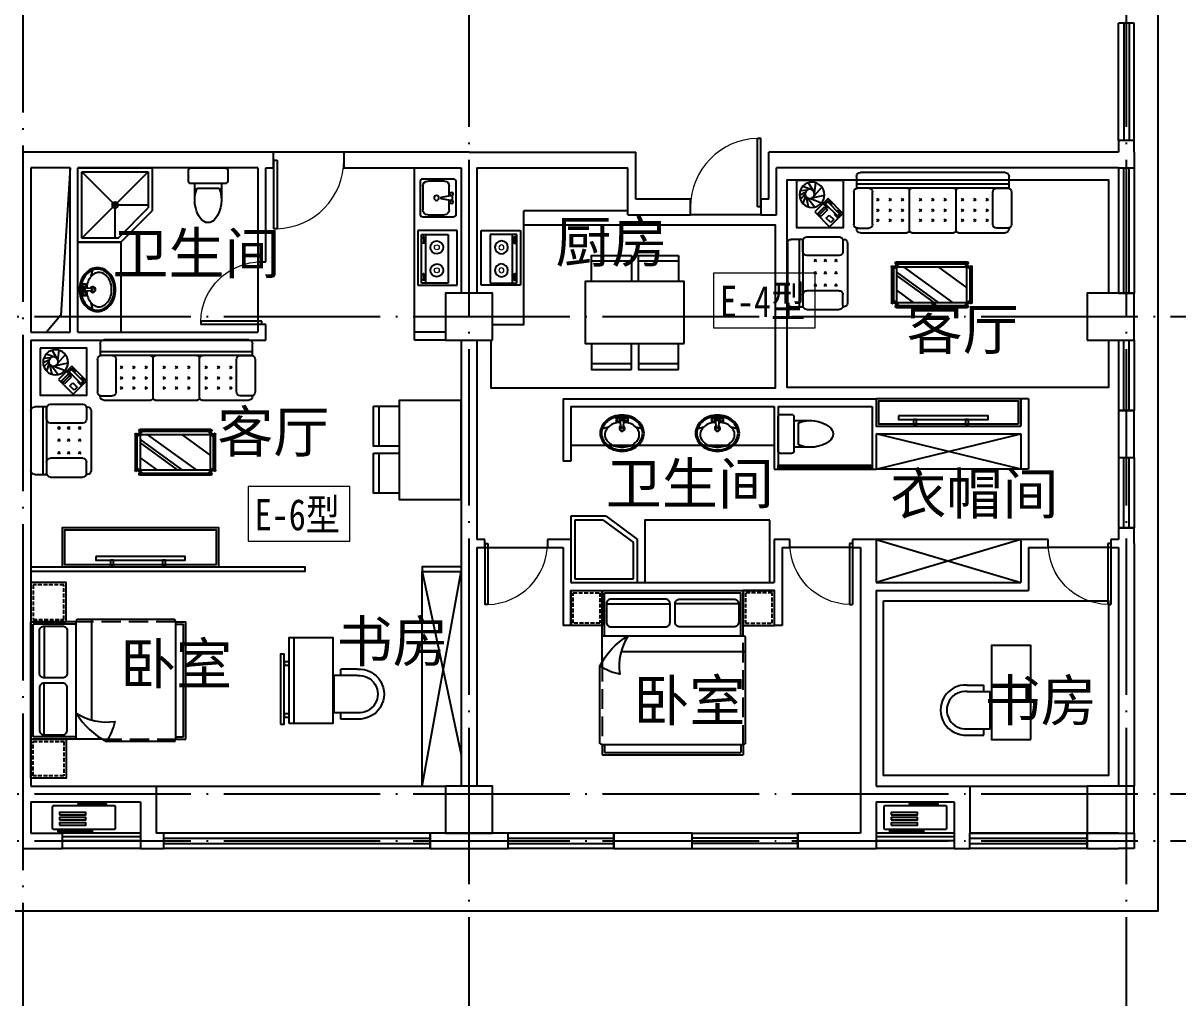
# Model space of a CAD drawing. Extents: x 122060 to 300410, y -425997 to -174060.
# Drawn here: x 241593 to 256350, y -400433 to -387976 of the extents above; entities that cross this region are included whole.
import ezdxf

# ---------------------------------------------------------------- set-up
doc = ezdxf.new("R2010")
doc.units = 0
doc.header["$LTSCALE"] = 1000
doc.header["$MEASUREMENT"] = 0
doc.linetypes.add('DASH', pattern=[0.35, 0.25, -0.1])
doc.linetypes.add('DOTE', pattern=[2.42, 2, -0.2, 0.02, -0.2])
doc.layers.get('0').update_dxf_attribs({"linetype": 'CONTINUOUS'})
for name, color, linetype in [('BALCONY', 6, 'CONTINUOUS'), ('DOTE', 1, 'CONTINUOUS'), ('WALL', 255, 'CONTINUOUS'), ('WINDOW', 4, 'CONTINUOUS'), ('WR-COLUMN', 255, 'CONTINUOUS'), ('WR-WALL', 255, 'CONTINUOUS'), ('低层建筑', 7, 'CONTINUOUS'), ('厨卫', 8, 'CONTINUOUS'), ('家具', 8, 'CONTINUOUS'), ('平面看线', 8, 'CONTINUOUS'), ('空调', 8, 'CONTINUOUS')]:
    doc.layers.add(name, color=color, linetype=linetype)
doc.layers.add('PUB_TEXT', color=7, linetype='CONTINUOUS', lineweight=0)
doc.styles.add('dim_font', font='SIMPLEX.shx', dxfattribs={"width": 0.8})
doc.styles.get("Standard").update_dxf_attribs({"font": 'GBENOR', "bigfont": 'GBCBIG'})
doc.styles.add('宋体', font='SimSun.ttf')
doc.styles.add('黑体', font='SIMHEI.TTF', dxfattribs={"width": 0.8})

# ---------------------------------------------------------------- blocks, each defined once
blk = doc.blocks.new('asfdfgfhfg')
at = {"layer": '家具'}
for p, q in [((-4, 1795), (759, 1795)), ((-54, 1595), (-54, 1745)), ((-54, 1645), (809, 1645)), ((809, 1745), (809, 1592)), ((-87, 1545), (-87, 1134)), ((-54, 1595), (809, 1595)), ((102, 1595), (-37, 1595)), ((152, 1134), (152, 1545)), ((602, 1134), (602, 1545)), ((652, 1595), (792, 1595)), ((842, 1545), (842, 1134)), ((-575, 1274), (-405, 1443)), ((-452, 1283), (-499, 1330)), ((-386, 1406), (-471, 1321)), ((-452, 1302), (-367, 1387)), ((-433, 1283), (-348, 1368)), ((-405, 1443), (-216, 1255)), ((-348, 1368), (-386, 1406)), ((198, 1453), (229, 1423)), ((229, 1453), (198, 1423)), ((356, 1453), (386, 1423)), ((386, 1453), (356, 1423)), ((514, 1453), (544, 1423)), ((544, 1453), (514, 1423)), ((-386, 1085), (-575, 1274)), ((-556, 1274), (-509, 1227)), ((-504, 1326), (-551, 1278)), ((-551, 1278), (-509, 1236)), ((-532, 1278), (-504, 1307)), ((-532, 1278), (-381, 1128)), ((-509, 1236), (-499, 1245)), ((-509, 1227), (-495, 1241)), ((-462, 1283), (-504, 1326)), ((-353, 1156), (-504, 1307)), ((-471, 1321), (-433, 1283)), ((-471, 1274), (-462, 1283)), ((-466, 1269), (-452, 1283)), ((-216, 1255), (-386, 1085)), ((-386, 1189), (-377, 1198)), ((-377, 1198), (-334, 1156)), ((-325, 1297), (-363, 1260)), ((-363, 1260), (-306, 1203)), ((-268, 1241), (-325, 1297)), ((-306, 1203), (-268, 1241)), ((198, 1326), (229, 1296)), ((229, 1326), (198, 1296)), ((198, 1189), (229, 1159)), ((229, 1189), (198, 1159)), ((356, 1326), (386, 1296)), ((386, 1326), (356, 1296)), ((386, 1189), (356, 1159)), ((356, 1189), (386, 1159)), ((514, 1326), (544, 1296)), ((544, 1326), (514, 1296)), ((514, 1189), (544, 1159)), ((544, 1189), (514, 1159)), ((-424, 1151), (-414, 1161)), ((-381, 1109), (-424, 1151)), ((-334, 1156), (-381, 1109)), ((-381, 1128), (-353, 1156)), ((-54, 1084), (-54, 1075)), ((-37, 1084), (102, 1084)), ((792, 1084), (652, 1084)), ((809, 1084), (809, 1075)), ((-859, 912), (-706, 912)), ((-759, -1038), (-759, 912)), ((-709, -1038), (-709, 912)), ((-709, 755), (-709, 896)), ((-659, 946), (-247, 946)), ((-197, 912), (-189, 912)), ((-197, 896), (-197, 755)), ((-4, 1025), (759, 1025)), ((-909, -988), (-909, 862)), ((-139, 862), (-139, 264)), ((-247, 705), (-659, 705)), ((-546, 651), (-576, 620)), ((-546, 620), (-576, 651)), ((-409, 651), (-439, 620)), ((-409, 620), (-439, 651)), ((-282, 651), (-312, 620)), ((-282, 620), (-312, 651)), ((-546, 463), (-576, 493)), ((-546, 493), (-576, 463)), ((-409, 493), (-439, 463)), ((-409, 463), (-439, 493)), ((-282, 493), (-312, 463)), ((-282, 463), (-312, 493)), ((287, 455), (287, 450)), ((297, 465), (756, 465)), ((766, 455), (766, 450)), ((-546, 335), (-576, 305)), ((-546, 305), (-576, 335)), ((-409, 335), (-439, 305)), ((-409, 305), (-439, 335)), ((-282, 335), (-312, 305)), ((-282, 305), (-312, 335)), ((236, -505), (236, 404)), ((246, 414), (251, 414)), ((261, 368), (333, 440)), ((261, 396), (305, 440)), ((261, -505), (261, 404)), ((297, 440), (756, 440)), ((301, 305), (751, -315)), ((364, 400), (751, -134)), ((407, 400), (751, -75)), ((595, 400), (751, 185)), ((791, 368), (719, 440)), ((791, 396), (747, 440)), ((791, 404), (791, -505)), ((806, 414), (801, 414)), ((816, 404), (816, -505)), ((-169, 235), (-679, 235)), ((-139, 206), (-139, -332)), ((-546, 75), (-576, 105)), ((-546, 105), (-576, 75)), ((-409, 75), (-439, 105)), ((-409, 105), (-439, 75)), ((-282, 75), (-312, 105)), ((-282, 105), (-312, 75)), ((-546, -52), (-576, -82)), ((-546, -82), (-576, -52)), ((-409, -82), (-439, -52)), ((-409, -52), (-439, -82)), ((-282, -82), (-312, -52)), ((-282, -52), (-312, -82)), ((301, -138), (565, -500)), ((-546, -240), (-576, -210)), ((-546, -210), (-576, -240)), ((-409, -240), (-439, -210)), ((-409, -210), (-439, -240)), ((-282, -240), (-312, -210)), ((-282, -210), (-312, -240)), ((-169, -361), (-679, -361)), ((-546, -431), (-576, -461)), ((-546, -461), (-576, -431)), ((-409, -431), (-439, -461)), ((-409, -461), (-439, -431)), ((-282, -431), (-312, -461)), ((-282, -461), (-312, -431)), ((-139, -390), (-139, -988)), ((-546, -619), (-576, -588)), ((-546, -588), (-576, -619)), ((-409, -588), (-439, -619)), ((-409, -619), (-439, -588)), ((-282, -588), (-312, -619)), ((-282, -619), (-312, -588)), ((246, -515), (251, -515)), ((261, -468), (333, -540)), ((261, -496), (305, -540)), ((287, -555), (287, -550)), ((756, -540), (297, -540)), ((756, -565), (297, -565)), ((791, -468), (719, -540)), ((791, -496), (747, -540)), ((766, -555), (766, -550)), ((806, -515), (801, -515)), ((-709, -881), (-709, -1021)), ((-247, -831), (-659, -831)), ((-546, -746), (-576, -776)), ((-546, -776), (-576, -746)), ((-409, -746), (-439, -776)), ((-409, -776), (-439, -746)), ((-282, -746), (-312, -776)), ((-282, -776), (-312, -746)), ((-197, -1021), (-197, -881)), ((-709, -1038), (-859, -1038)), ((-659, -1071), (-247, -1071)), ((-197, -1038), (-189, -1038))]:
    blk.add_line(p, q, dxfattribs=at)
at = {"layer": '家具', "color": 6}
for p, q in [((-683, 1543), (-673, 1632)), ((-651, 1566), (-616, 1640)), ((-632, 1568), (-564, 1629)), ((-677, 1466), (-777, 1525)), ((-694, 1502), (-729, 1600)), ((-583, 1478), (-618, 1320)), ((-611, 1564), (-511, 1595)), ((-598, 1556), (-471, 1530)), ((-581, 1533), (-467, 1445)), ((-575, 1501), (-521, 1357)), ((-649, 1450), (-776, 1433)), ((-609, 1454), (-722, 1355))]:
    blk.add_line(p, q, dxfattribs=at)
at = {"layer": '家具'}
for points in [[(-805, 1679), (-205, 1679), (-205, 1079), (-805, 1079)], [(301, 400), (751, 400), (751, -500), (301, -500)]]:
    blk.add_lwpolyline(points, close=True, dxfattribs=at)
at = {"layer": '家具', "color": 6}
for centre, radius in [((-623, 1480), 160), ((-634, 1508), 60)]:
    blk.add_circle(centre, radius, dxfattribs=at)
at = {"layer": '家具'}
for centre, radius, start, end in [((-4, 1745), 50, 90, 180), ((759, 1745), 50, 0, 90), ((-37, 1545), 50, 90, 180), ((102, 1545), 50, 0, 90), ((652, 1545), 50, 90, 180), ((792, 1545), 50, 0, 90), ((-37, 1134), 50, 180, 270), ((-4, 1075), 50, 180, 270), ((102, 1134), 50, 270, 0), ((652, 1134), 50, 180, 270), ((759, 1075), 50, 270, 0), ((792, 1134), 50, 270, 0), ((-859, 862), 50, 90, 180), ((-659, 896), 50, 90, 180), ((-247, 896), 50, 0, 90), ((-189, 862), 50, 0, 90), ((-659, 755), 50, 180, 270), ((-247, 755), 50, 270, 0), ((297, 455), 10, 90, 180), ((297, 450), 10, 180, 270), ((756, 455), 10, 0, 90), ((756, 450), 10, 270, 0), ((246, 404), 10, 90, 180), ((251, 404), 10, 0, 90), ((801, 404), 10, 90, 180), ((806, 404), 10, 0, 90), ((-679, 265), 30, 180, 270), ((-679, 205), 30, 90, 180), ((-169, 265), 30, 270, 0), ((-169, 205), 30, 0, 90), ((-679, -331), 30, 180, 270), ((-679, -391), 30, 90, 180), ((-169, -331), 30, 270, 0), ((-169, -391), 30, 0, 90), ((246, -505), 10, 180, 270), ((251, -505), 10, 270, 0), ((297, -550), 10, 90, 180), ((297, -555), 10, 180, 270), ((756, -550), 10, 0, 90), ((756, -555), 10, 270, 0), ((801, -505), 10, 180, 270), ((806, -505), 10, 270, 0), ((-659, -881), 50, 90, 180), ((-247, -881), 50, 0, 90), ((-859, -988), 50, 180, 270), ((-659, -1021), 50, 180, 270), ((-247, -1021), 50, 270, 0), ((-189, -988), 50, 270, 0)]:
    blk.add_arc(centre, radius, start, end, dxfattribs=at)
at = {"layer": '家具', "style": 'dim_font', "width": 0.8, "flags": 9}
for tag, p, rotation in [('YSIZE', (377, 1795), 180), ('XSIZE', (377, 1795), 180), ('YSIZE', (-909, -63), 270), ('XSIZE', (-909, -63), 270)]:
    blk.add_attdef(tag, p, '', height=0.5, rotation=rotation, dxfattribs=at)
blk = doc.blocks.new('safedgdhgfh')
at = {"layer": '厨卫', "linetype": 'Continuous'}
for p, q in [((-352, -356), (-352, 344)), ((-352, 344), (148, 344)), ((148, 344), (148, -356)), ((148, -356), (-352, -356))]:
    blk.add_line(p, q, dxfattribs=at)
at = {"layer": '厨卫'}
for p, q in [((103, 293), (-239, 293)), ((-239, 293), (-239, -330)), ((47, -330), (47, 293)), ((103, -330), (103, 293)), ((-239, -330), (103, -330))]:
    blk.add_line(p, q, dxfattribs=at)
at = {"layer": '厨卫', "lineweight": 13}
for p, q in [((70, 176), (81, 176)), ((71, 268), (81, 268)), ((96, 251), (79, 251)), ((79, 251), (79, 186)), ((79, 186), (96, 186)), ((96, 186), (96, 251)), ((71, -205), (81, -205)), ((79, -222), (79, -287)), ((96, -222), (79, -222)), ((79, -287), (96, -287)), ((96, -287), (96, -222)), ((70, -297), (81, -297))]:
    blk.add_line(p, q, dxfattribs=at)
for points in [[(71, 268, 0.259034), (67, 266, 0.076276), (63, 254, 0.036515), (60, 241, 0.026615), (59, 222, 0.026615), (60, 203, 0.036515), (63, 189, 0.076276), (67, 178, 0.259034), (71, 176, 0.078462), (72, 176, 0.056762)], [(81, 268, 0.259034), (78, 266, 0.076276), (73, 254, 0.036515), (71, 241, 0.026615), (70, 222, 0.026615), (71, 203, 0.036515), (73, 189, 0.076276), (78, 178, 0.259034), (81, 176, 0.259034), (85, 178, 0.056762), (89, 186, 0.036515)], [(91, 251, 0.008736), (90, 254, 0.076276), (85, 266, 0.259034), (81, 268, 0.259034)], [(71, -205, 0.259034), (67, -207, 0.076276), (63, -219, 0.036515), (60, -232, 0.026615), (59, -251, 0.026615), (60, -270, 0.036515), (63, -284, 0.076276), (67, -295, 0.259034), (71, -297, 0.078462), (72, -297, 0.056762)], [(81, -205, 0.259034), (78, -207, 0.076276), (73, -219, 0.036515), (71, -232, 0.026615), (70, -251, 0.026615), (71, -270, 0.036515), (73, -284, 0.076276), (78, -295, 0.259034), (81, -297, 0.259034), (85, -295, 0.056762), (89, -287, 0.036515)], [(91, -222, 0.008736), (90, -219, 0.076276), (85, -207, 0.259034), (81, -205, 0.259034)]]:
    blk.add_lwpolyline(points, format="xyb", dxfattribs=at)
at = {"layer": '厨卫', "linetype": 'Continuous'}
for centre, start, end in [((-94, 128), 270, 269.036), ((-94, -165), 90.964, 90)]:
    blk.add_arc(centre, 82.5, start, end, dxfattribs=at)
at = {"layer": '厨卫', "linetype": 'Continuous', "lineweight": 13}
for centre, start, end in [((-94, 128), 270, 269.3468), ((-94, -165), 90.6532, 90)]:
    blk.add_arc(centre, 31.6, start, end, dxfattribs=at)
blk = doc.blocks.new('空调机')
at = {"layer": '空调', "color": 8}
for p, q in [((2416486, -275315), (2416486, -275325)), ((2416849, -275305), (2416496, -275305)), ((2416859, -275325), (2416859, -275315))]:
    blk.add_line(p, q, dxfattribs=at)
blk.add_lwpolyline([(2416186, -275325), (2416946, -275325, -0.414214), (2416966, -275345), (2416966, -275615, -0.414214), (2416946, -275635), (2416186, -275635, -0.414214), (2416166, -275615), (2416166, -275345, -0.414214)], format="xyb", close=True, dxfattribs=at)
for points in [[(2416256, -275445), (2416592, -275445), (2416592, -275416), (2416256, -275416)], [(2416256, -275511), (2416592, -275511), (2416592, -275482), (2416256, -275482)], [(2416235, -275664), (2416675, -275664), (2416675, -275649), (2416235, -275649)], [(2416256, -275577), (2416592, -275577), (2416592, -275548), (2416256, -275548)]]:
    blk.add_lwpolyline(points, close=True, dxfattribs=at)
for centre, start, end in [((2416496, -275315), 90, 180), ((2416849, -275315), 0, 90)]:
    blk.add_arc(centre, 10, start, end, dxfattribs=at)
blk = doc.blocks.new('sdgfdhgfjhg')
at = {"layer": '家具'}
for p, q in [((-840, 610), (-840, 1189)), ((960, 1189), (-840, 1189)), ((960, 277), (960, 1189)), ((930, 1159), (-810, 1159)), ((-810, 610), (-810, 1159)), ((930, 610), (930, 1159)), ((-784, 1019), (28, 1019)), ((905, 1019), (93, 1019)), ((960, 610), (-850, 610)), ((-870, -761), (-870, 590)), ((708, 409), (-870, 409)), ((990, -761), (990, 222)), ((960, -781), (-840, -781)), ((-840, -781), (-840, -911)), ((-810, -781), (-810, -881)), ((930, -881), (-810, -881)), ((930, -781), (930, -881)), ((960, -781), (960, -911)), ((960, -911), (-840, -911))]:
    blk.add_line(p, q, dxfattribs=at)
at = {"layer": '家具', "linetype": 'DASH'}
for p, q in [((-840, -781), (-840, 610)), ((960, 277), (960, -781))]:
    blk.add_line(p, q, dxfattribs=at)
at = {"layer": '家具'}
for points in [[(-1240, 739), (-1240, 1189), (-840, 1189), (-840, 739), (-1240, 739), (-1240, 819)], [(1360, 739), (1360, 1189), (960, 1189), (960, 739), (1360, 739), (1360, 819)]]:
    blk.add_lwpolyline(points, dxfattribs=at)
at = {"layer": '家具', "color": 251, "linetype": 'DASH', "ltscale": 0.2}
for points in [[(-1210, 769), (-1210, 1159), (-870, 1159), (-870, 769)], [(1330, 769), (1330, 1159), (990, 1159), (990, 769)]]:
    blk.add_lwpolyline(points, close=True, dxfattribs=at)
at = {"layer": '家具'}
for points in [[(-784, 1019), (-784, 784, 0.414214), (-724, 724), (-32, 724, 0.414214), (28, 784), (28, 1019, 0.414214), (-32, 1079), (-724, 1079, 0.414214)], [(905, 1019), (905, 784, -0.414214), (845, 724), (153, 724, -0.414214), (93, 784), (93, 1019, -0.414214), (153, 1079), (845, 1079, -0.414214)]]:
    blk.add_lwpolyline(points, format="xyb", close=True, dxfattribs=at)
blk.add_lwpolyline([(628, 610, -0.180302), (736, 118, 0.088637), (990, 222, -28871.271551)], format="xyb", dxfattribs=at)
for centre, radius, start, end in [((-850, 590), 20, 90, 180), ((147, -203), 944, 26.7227, 59.3925), ((-841, -750), 30.7, 200.3083, 272.3116), ((962, -750), 30.7, 267.6848, 339.6434)]:
    blk.add_arc(centre, radius, start, end, dxfattribs=at)
blk = doc.blocks.new('asfsdgdfhgj')
at = {"layer": '家具'}
for p, q in [((-812, 437), (-300, 437)), ((-212, 437), (300, 437)), ((-812, -874), (-300, -874)), ((-212, -874), (300, -874))]:
    blk.add_line(p, q, dxfattribs=at)
for points in [[(-812, 509), (-812, 178)], [(-300, 178), (-300, 509), (-812, 509)], [(-212, 509), (-212, 178)], [(300, 178), (300, 509), (-212, 509)], [(-883, -615), (-883, 178), (380, 178), (380, -615), (-883, -615)], [(-812, -946), (-812, -615)], [(-300, -615), (-300, -946), (-812, -946)], [(-212, -946), (-212, -615)], [(300, -615), (300, -946), (-212, -946)]]:
    blk.add_lwpolyline(points, dxfattribs=at)
blk = doc.blocks.new('asfdgdfhfgj')
at = {"layer": '家具'}
for p, q in [((253, 470), (-697, 470)), ((-697, 470), (-697, -80)), ((253, -480), (253, 470)), ((203, 420), (-647, 420)), ((-647, 420), (-647, -42)), ((-647, 420), (203, -430)), ((203, 420), (-196, 22)), ((203, -430), (203, 420)), ((-222, -5), (-222, 20)), ((-297, -480), (-697, -80)), ((-647, -5), (-260, -5)), ((-260, -430), (-647, -42)), ((-247, -5), (-222, -5)), ((-222, -5), (-197, -5)), ((-222, -30), (-222, -5)), ((-222, -430), (-222, -42)), ((-260, -430), (203, -430)), ((-297, -480), (253, -480))]:
    blk.add_line(p, q, dxfattribs=at)
for radius in [37.5, 25]:
    blk.add_circle((-222, -5), radius, dxfattribs=at)
blk = doc.blocks.new('A$C2FB07499')
at = {"layer": '家具', "ltscale": 0.5}
blk.add_lwpolyline([(500, 0), (0, 0), (0, 2000), (500, 2000)], close=True, dxfattribs=at)
at = {"layer": '家具', "color": 251, "ltscale": 40}
for points in [[(470, 30), (30, 30), (30, 1970), (470, 1970)], [(368, 1572), (415, 1572), (415, 428), (368, 428)], [(415, 1381), (480, 1381), (480, 1343), (415, 1343)], [(415, 717), (480, 717), (480, 679), (415, 679)]]:
    blk.add_lwpolyline(points, close=True, dxfattribs=at)
blk = doc.blocks.new('dgfgf')
at = {"layer": '家具'}
blk.add_lwpolyline([(7597, -62676), (7147, -62676), (7147, -63176), (7597, -63176), (7597, -62676), (7517, -62676)], dxfattribs=at)
at = {"layer": '家具', "color": 251, "linetype": 'DASH', "ltscale": 0.2}
blk.add_lwpolyline([(7567, -62706), (7177, -62706), (7177, -63146), (7567, -63146)], close=True, dxfattribs=at)
blk = doc.blocks.new('A$C72813290')
at = {"layer": '家具'}
for p, q in [((579, 2000), (0, 2000)), ((0, 500), (0, 2000)), ((30, 530), (30, 1970)), ((579, 1970), (30, 1970)), ((170, 1945), (170, 1283)), ((579, 500), (579, 2010)), ((1830, 2030), (599, 2030)), ((779, 753), (779, 2030)), ((1850, 500), (1850, 2000)), ((1850, 2000), (1980, 2000)), ((1850, 1970), (1950, 1970)), ((1950, 530), (1950, 1970)), ((1980, 500), (1980, 2000)), ((170, 555), (170, 1217)), ((912, 500), (0, 500)), ((579, 530), (30, 530)), ((1830, 470), (967, 470)), ((1850, 530), (1950, 530)), ((1850, 500), (1980, 500))]:
    blk.add_line(p, q, dxfattribs=at)
at = {"layer": '家具', "linetype": 'DASH'}
for p, q in [((1850, 2000), (579, 2000)), ((912, 500), (1850, 500))]:
    blk.add_line(p, q, dxfattribs=at)
at = {"layer": '家具'}
for points in [[(170, 1945), (405, 1945, -0.414214), (465, 1885), (465, 1343, -0.414214), (405, 1283), (170, 1283, -0.414214), (110, 1343), (110, 1885, -0.414214)], [(170, 555), (405, 555, 0.414214), (465, 615), (465, 1157, 0.414214), (405, 1217), (170, 1217, 0.414214), (110, 1157), (110, 615, 0.414214)]]:
    blk.add_lwpolyline(points, format="xyb", close=True, dxfattribs=at)
blk.add_lwpolyline([(579, 833, 0.180302), (1071, 725, -0.088637), (967, 470, 28871.271551)], format="xyb", dxfattribs=at)
for centre, radius, start, end in [((599, 2010), 20, 90, 180), ((1819, 2001), 30.7, 357.6884, 69.6917), ((1392, 1313), 944, 210.6075, 243.2773), ((1819, 499), 30.7, 290.3566, 2.3152)]:
    blk.add_arc(centre, radius, start, end, dxfattribs=at)
blk.add_blockref('dgfgf', (-7147, 65176), dxfattribs=at)
at = {"layer": '家具', "xscale": -1, "rotation": 180}
blk.add_blockref('dgfgf', (-7147, -62676), dxfattribs=at)
blk = doc.blocks.new('asfrdsgdfh')
at = {"layer": '家具'}
for p, q in [((550, 564), (550, 53)), ((550, -36), (550, -547))]:
    blk.add_line(p, q, dxfattribs=at)
for points in [[(-502, 636), (291, 636), (291, -628), (-502, -628), (-502, 636)], [(622, 564), (291, 564)], [(291, 53), (622, 53), (622, 564)], [(622, -36), (291, -36)], [(291, -547), (622, -547), (622, -36)]]:
    blk.add_lwpolyline(points, dxfattribs=at)
blk = doc.blocks.new('dsgfhgjk')
at = {"layer": '家具', "color": 251, "ltscale": 40}
for points in [[(-82, -653), (-129, -653), (-129, 241), (-82, 241)], [(-129, 102), (-194, 102), (-194, 141), (-129, 141)], [(-129, -562), (-194, -562), (-194, -523), (-129, -523)]]:
    blk.add_lwpolyline(points, close=True, dxfattribs=at)
blk = doc.blocks.new('_FZHK')
blk.add_lwpolyline([(-0.5, -0.5), (0.5, -0.5), (0.5, 0.5), (-0.5, 0.5)], close=True)
blk = doc.blocks.new('$TCHSYS$WIN2D')
for p, q in [((-0.5, 0.5), (0.5, 0.5)), ((-0.5, 0.5), (-0.5, -0.5)), ((0.5, 0.5), (0.5, -0.5)), ((0.5, 0.1667), (-0.5, 0.1667)), ((0.5, -0.1667), (-0.5, -0.1667)), ((-0.5, -0.5), (0.5, -0.5))]:
    blk.add_line(p, q)
blk = doc.blocks.new('$DorLib2D$00000001')
for p, q in [((0.45, 0.975), (0.5, 0.975)), ((0.45, 0), (0.45, 0.975)), ((0.5, 0), (0.5, 0.975)), ((0.5, 0), (0.45, 0))]:
    blk.add_line(p, q)
at = {"lineweight": 13}
blk.add_arc((0.475, 0), 0.975, 91.4693, 180, dxfattribs=at)
blk = doc.blocks.new('$plan$00000301')
for p, q in [((-319, 296), (-319, 84)), ((-239, 296), (-239, 0)), ((239, 296), (239, 0)), ((319, 296), (319, 84)), ((-319, 84), (-239, 84)), ((-239, 0), (239, 0)), ((239, 84), (319, 84))]:
    blk.add_line(p, q)
for radius, start, end in [(320, 356.4494, 183.5506), (240, 355.2636, 184.7364)]:
    blk.add_arc((0, 316), radius, start, end)
at = {"width": 0.8, "flags": 9}
for tag in ['YSIZE', 'XSIZE', 'XSIZE', 'YSIZE']:
    blk.add_attdef(tag, (0, 0), '', height=0.5, dxfattribs=at)
blk = doc.blocks.new('$plan$00001613')
at = {"layer": '厨卫'}
for p, q in [((-200, 170), (-200, -170)), ((-260, -140), (-260, 140))]:
    blk.add_line(p, q, dxfattribs=at)
blk.add_lwpolyline([(-430, -170), (-200, -170), (-200, -220, 0.414214), (-170, -250), (-30, -250, 0.414214), (0, -220), (0, 220, 0.414214), (-30, 250), (-170, 250, 0.414214), (-200, 220), (-200, 170), (-430, 170)], format="xyb", dxfattribs=at)
for centre, radius, start, end in [((-413, -227), 398, 67.4505, 126.6381), ((-590, 0), 110, 123.4509, 236.5491), ((-413, 227), 398, 233.3619, 292.5495)]:
    blk.add_arc(centre, radius, start, end, dxfattribs=at)
blk = doc.blocks.new('$plan$00001629')
for p, q in [((-75, -35), (-75, -85)), ((-75, -35), (75, -35)), ((-75, -85), (-21, -85)), ((-16, -146), (-25, -35)), ((16, -146), (25, -35)), ((21, -85), (75, -85)), ((75, -35), (75, -85)), ((-252, -170), (-172, -150)), ((172, -150), (252, -170))]:
    blk.add_line(p, q)
for centre, radius in [((-50, -60), 20), ((1, -60), 10), ((50, -60), 20)]:
    blk.add_circle(centre, radius)
for centre, radius, start, end in [((0, -340), 340, 90, 108.7907), ((0, -340), 340, 71.2093, 90), ((-90, -230), 190, 153.24, 180), ((-46, -252), 239, 129.4007, 153.24), ((-46, -252), 222, 129.4007, 153.24), ((-53, -278), 174, 126.0274, 150.3366), ((-18, -286), 283, 108.7907, 129.4007), ((-18, -286), 266, 108.7907, 129.4007), ((-21, -322), 229, 106.7647, 126.0274), ((0, -340), 323, 90, 108.7907), ((0, -391), 301, 93.9271, 106.7647), ((0, -170), 35, 118.7783, 61.2217), ((0, -146), 16.3, 180, 0), ((0, -340), 323, 71.2093, 90), ((0, -391), 301, 73.2353, 86.0729), ((21, -322), 229, 53.9726, 73.2353), ((18, -286), 266, 50.5993, 71.2093), ((18, -286), 283, 50.5993, 71.2093), ((53, -278), 174, 29.6634, 53.9726), ((46, -252), 222, 26.76, 50.5993), ((46, -252), 239, 26.76, 50.5993), ((90, -230), 190, 0, 26.76), ((-90, -230), 190, 180, 206.76), ((-90, -230), 173, 153.24, 180), ((-90, -230), 173, 180, 206.76), ((-102, -250), 118, 150.3366, 180), ((-102, -250), 118, 180, 209.6634), ((0, -170), 25, 129.0728, 50.9272), ((102, -250), 118, 0, 29.6634), ((102, -250), 118, 330.3366, 0), ((90, -230), 173, 0, 26.76), ((90, -230), 173, 333.24, 0), ((90, -230), 190, 333.24, 0), ((-46, -208), 239, 206.76, 230.5993), ((-46, -208), 222, 206.76, 230.5993), ((-53, -222), 174, 209.6634, 233.9726), ((-18, -174), 283, 230.5993, 251.2093), ((-18, -174), 266, 230.5993, 251.2093), ((-21, -178), 229, 233.9726, 253.2353), ((0, -120), 340, 251.2093, 270), ((0, -120), 323, 251.2093, 270), ((0, -109), 301, 253.2353, 270), ((0, -109), 301, 270, 286.7647), ((0, -120), 323, 270, 288.7907), ((0, -120), 340, 270, 288.7907), ((21, -178), 229, 286.7647, 306.0274), ((18, -174), 266, 288.7907, 309.4007), ((18, -174), 283, 288.7907, 309.4007), ((53, -222), 174, 306.0274, 330.3366), ((46, -208), 222, 309.4007, 333.24), ((46, -208), 239, 309.4007, 333.24)]:
    blk.add_arc(centre, radius, start, end)
blk = doc.blocks.new('$plan$00000356')
at = {"color": 0, "linetype": 'ByBlock'}
for p, q in [((215, 0), (-215, 0)), ((-245, -31), (-245, -419)), ((-215, -358), (-215, -143)), ((-153, -82), (-26, -82)), ((-31, -41), (31, -41)), ((-31, -61), (-10, -184)), ((10, -184), (31, -61)), ((26, -82), (153, -82)), ((215, -143), (215, -358)), ((245, -419), (245, -31)), ((-10, -184), (10, -184)), ((153, -419), (-153, -419)), ((-215, -450), (215, -450))]:
    blk.add_line(p, q, dxfattribs=at)
for centre, radius in [((-51, -51), 20.5), ((51, -51), 20.5), ((0, -245), 30.7)]:
    blk.add_circle(centre, radius, dxfattribs=at)
for centre, radius, start, end in [((-215, -31), 30.7, 90, 180), ((-153, -143), 61.4, 90, 180), ((153, -143), 61.4, 0, 90), ((215, -31), 30.7, 0, 90), ((-215, -419), 30.7, 180, 270), ((-153, -358), 61.4, 180, 270), ((153, -358), 61.4, 270, 0), ((215, -419), 30.7, 270, 0)]:
    blk.add_arc(centre, radius, start, end, dxfattribs=at)

msp = doc.modelspace()

# ---------------------------------------------------------------- linework, layer by layer
at = {"layer": 'BALCONY', "color": 8}
for p, q in [((243092.7, -398325.6), (242092.7, -398325.6)), ((253492.7, -398325.6), (252492.7, -398325.6)), ((243092.7, -398525.6), (242092.7, -398525.6)), ((253492.7, -398525.6), (252492.7, -398525.6))]:
    msp.add_line(p, q, dxfattribs=at)
at = {"layer": 'BALCONY'}
for p, q in [((243092.7, -398375.6), (242092.7, -398375.6)), ((243092.7, -398425.6), (242092.7, -398425.6)), ((253492.7, -398375.6), (252492.7, -398375.6)), ((253492.7, -398425.6), (252492.7, -398425.6))]:
    msp.add_line(p, q, dxfattribs=at)
at = {"layer": 'DOTE', "linetype": 'DOTE'}
for p, q in [((247292.7, -401400.9), (247292.7, -374585.9)), ((255692.7, -401400.9), (255692.7, -374585.9)), ((241592.7, -401218.4), (241592.7, -375796.5)), ((157037.6, -391725.6), (257744.4, -391725.6)), ((157037.6, -397825.6), (257744.4, -397825.6)), ((157037.6, -398425.6), (257744.4, -398425.6))]:
    msp.add_line(p, q, dxfattribs=at)
at = {"layer": 'PUB_TEXT'}
for points in [[(251714.1, -391169.4), (250414.1, -391169.4), (250414.1, -391869.4), (251714.1, -391869.4)], [(245768.6, -393896.2), (244468.6, -393896.2), (244468.6, -394596.2), (245768.6, -394596.2)]]:
    msp.add_lwpolyline(points, close=True, dxfattribs=at)
at = {"layer": 'WALL'}
for p, q in [((242192.7, -389625.6), (241592.7, -389625.6)), ((244592.7, -389625.6), (242192.7, -389625.6)), ((244792.7, -389625.6), (244592.7, -389625.6)), ((244792.7, -389825.6), (244792.7, -389625.6)), ((247292.7, -389625.6), (245692.7, -389625.6)), ((245692.7, -389625.6), (245692.7, -389825.6)), ((247292.7, -389625.6), (249421.8, -389625.6)), ((249421.8, -390225.6), (249421.8, -389625.6)), ((255592.7, -389625.6), (251121.8, -389625.6)), ((251121.8, -390225.6), (251121.8, -389625.6)), ((255792.7, -389625.6), (255792.7, -389625.6)), ((255792.7, -389625.6), (255792.7, -389825.6)), ((242192.7, -389825.6), (241692.7, -389825.6)), ((244592.7, -389825.6), (242292.7, -389825.6)), ((244592.7, -389825.6), (244592.7, -391025.6)), ((244692.7, -389825.6), (244792.7, -389825.6)), ((244692.7, -391025.6), (244692.7, -389825.6)), ((245692.7, -389825.6), (247192.7, -389825.6)), ((247192.7, -389825.6), (247192.7, -391425.6)), ((247392.7, -389825.6), (247392.7, -391425.6)), ((247392.7, -389825.6), (249321.8, -389825.6)), ((249321.8, -390425.6), (249321.8, -389825.6)), ((255592.7, -389825.6), (251221.8, -389825.6)), ((251221.8, -390425.6), (251221.8, -389825.6)), ((255792.7, -389825.6), (255792.7, -389825.6)), ((250121.8, -390225.6), (249421.8, -390225.6)), ((250121.8, -390425.6), (250121.8, -390225.6)), ((251121.8, -390225.6), (251021.8, -390225.6)), ((251021.8, -390225.6), (251021.8, -390425.6)), ((249321.8, -390425.6), (250121.8, -390425.6)), ((251021.8, -390425.6), (251221.8, -390425.6)), ((244592.7, -391025.6), (244692.7, -391025.6)), ((241692.7, -391925.6), (242192.7, -391925.6)), ((242292.7, -391925.6), (244592.7, -391925.6)), ((244692.7, -391825.6), (244592.7, -391825.6)), ((244592.7, -391825.6), (244592.7, -391925.6)), ((244692.7, -392025.6), (244692.7, -391825.6)), ((246992.7, -391925.6), (246592.7, -391925.6)), ((246592.7, -392025.6), (246592.7, -391925.6)), ((241692.7, -392025.6), (242192.7, -392025.6)), ((242192.7, -392025.6), (244692.7, -392025.6)), ((246992.7, -392025.6), (246592.7, -392025.6)), ((248492.7, -392775.6), (251192.7, -392775.6)), ((248492.7, -392775.6), (248492.7, -393575.6)), ((251192.7, -392775.6), (252492.7, -392775.6)), ((252492.7, -392775.6), (252492.7, -393125.6)), ((254342.7, -392775.6), (254342.7, -393125.6)), ((254442.7, -392775.6), (254342.7, -392775.6)), ((254442.7, -392775.6), (254442.7, -393175.6)), ((248592.7, -392875.6), (251192.7, -392875.6)), ((248592.7, -392875.6), (248592.7, -393575.6)), ((251192.7, -392875.6), (251192.7, -393675.6)), ((251242.7, -392875.6), (251242.7, -393625.6)), ((251242.7, -392875.6), (252442.7, -392875.6)), ((252442.7, -392875.6), (252442.7, -393175.6)), ((252492.7, -393125.6), (254342.7, -393125.6)), ((252442.7, -393175.6), (252442.7, -393625.6)), ((252492.7, -393225.6), (254342.7, -393225.6)), ((252492.7, -393225.6), (252492.7, -393675.6)), ((254342.7, -393225.6), (254342.7, -393675.6)), ((254442.7, -393175.6), (254442.7, -393675.6)), ((248592.7, -393575.6), (248492.7, -393575.6)), ((251192.7, -393675.6), (251242.7, -393675.6)), ((251242.7, -393675.6), (251242.7, -393625.6)), ((252442.7, -393625.6), (252442.7, -393675.6)), ((252442.7, -393675.6), (252492.7, -393675.6)), ((254442.7, -393675.6), (254342.7, -393675.6)), ((247492.7, -394575.6), (247392.7, -394575.6)), ((247492.7, -394675.6), (247492.7, -394575.6)), ((248592.7, -394575.6), (248292.7, -394575.6)), ((248292.7, -394575.6), (248292.7, -394675.6)), ((248592.7, -394575.6), (248592.7, -395125.6)), ((251392.7, -394575.6), (251192.7, -394575.6)), ((251192.7, -394575.6), (251192.7, -395125.6)), ((251392.7, -394675.6), (251392.7, -394575.6)), ((252492.7, -394575.6), (252192.7, -394575.6)), ((252192.7, -394575.6), (252192.7, -394675.6)), ((254692.7, -394575.6), (254342.7, -394575.6)), ((254342.7, -394575.6), (254342.7, -395125.6)), ((254692.7, -394675.6), (254692.7, -394575.6)), ((255592.7, -394575.6), (255492.7, -394575.6)), ((255492.7, -394575.6), (255492.7, -394675.6)), ((247392.7, -394675.6), (247492.7, -394675.6)), ((248292.7, -394675.6), (248492.7, -394675.6)), ((248492.7, -394675.6), (248492.7, -395175.6)), ((251292.7, -394675.6), (251392.7, -394675.6)), ((251292.7, -394675.6), (251292.7, -395175.6)), ((252192.7, -394675.6), (252292.7, -394675.6)), ((254442.7, -394675.6), (254692.7, -394675.6)), ((254442.7, -394675.6), (254442.7, -395225.6)), ((255492.7, -394675.6), (255592.7, -394675.6)), ((248492.7, -395175.6), (248492.7, -395675.6)), ((248592.7, -395125.6), (251192.7, -395125.6)), ((251292.7, -395175.6), (251292.7, -395675.6)), ((252492.7, -395125.6), (254342.7, -395125.6)), ((248592.7, -395225.6), (251192.7, -395225.6)), ((248592.7, -395225.6), (248592.7, -395675.6)), ((251192.7, -395225.6), (251192.7, -395675.6)), ((252492.7, -395225.6), (254442.7, -395225.6)), ((248592.7, -395675.6), (248492.7, -395675.6)), ((251292.7, -395675.6), (251192.7, -395675.6)), ((241692.7, -397725.6), (243292.7, -397725.6)), ((252492.7, -397725.6), (253692.7, -397725.6)), ((241692.7, -397925.6), (243092.7, -397925.6)), ((252492.7, -397925.6), (253492.7, -397925.6))]:
    msp.add_line(p, q, dxfattribs=at)
for points in [[(241692.7, -394925.6), (245192.7, -394925.6), (245192.7, -394985.6), (241692.7, -394985.6)], [(247192.7, -394925.6), (246692.7, -394925.6), (246692.7, -394985.6), (247192.7, -394985.6)], [(244992.7, -396925.6), (244992.7, -395825.6), (245052.7, -395825.6), (245052.7, -396925.6), (244992.7, -396925.6)]]:
    msp.add_lwpolyline(points, dxfattribs=at)
at = {"layer": 'WINDOW'}
for p, q in [((245692.7, -389625.6), (244792.7, -389625.6)), ((251021.8, -390425.6), (250121.8, -390425.6)), ((244592.7, -391025.6), (244592.7, -391825.6)), ((247492.7, -394675.6), (248292.7, -394675.6)), ((252192.7, -394675.6), (251392.7, -394675.6)), ((255492.7, -394675.6), (254692.7, -394675.6)), ((243292.7, -397725.6), (246992.7, -397725.6)), ((253692.7, -397725.6), (255192.7, -397725.6))]:
    msp.add_line(p, q, dxfattribs=at)
at = {"layer": 'WR-WALL'}
for p, q in [((255792.7, -389475.6), (255592.7, -389475.6)), ((255592.7, -389475.6), (255592.7, -389625.6)), ((255792.7, -389625.6), (255792.7, -389475.6)), ((241692.7, -389825.6), (241692.7, -391925.6)), ((242192.7, -391925.6), (242192.7, -389825.6)), ((242292.7, -391925.6), (242292.7, -389825.6)), ((255592.7, -389825.6), (255792.7, -389825.6)), ((241692.7, -392025.6), (241692.7, -397725.6)), ((247192.7, -392025.6), (247192.7, -394625.6)), ((247392.7, -392025.6), (247392.7, -394575.6)), ((255592.7, -392925.6), (255592.7, -393525.6)), ((255792.7, -392925.6), (255592.7, -392925.6)), ((255792.7, -393525.6), (255792.7, -392925.6)), ((255592.7, -393525.6), (255792.7, -393525.6)), ((255792.7, -394425.6), (255592.7, -394425.6)), ((255592.7, -394425.6), (255592.7, -394575.6)), ((255792.7, -394625.6), (255792.7, -394425.6)), ((252492.7, -394575.6), (252492.7, -395125.6)), ((247192.7, -394625.6), (247192.7, -397725.6)), ((247392.7, -394675.6), (247392.7, -397725.6)), ((252292.7, -394675.6), (252292.7, -395175.6)), ((255592.7, -394675.6), (255592.7, -397725.6)), ((255792.7, -394625.6), (255792.7, -397725.6)), ((252292.7, -395175.6), (252292.7, -397825.6)), ((252492.7, -395225.6), (252492.7, -397725.6)), ((243292.7, -397725.6), (243292.7, -398325.6)), ((252292.7, -397825.6), (252292.7, -398325.6)), ((253692.7, -397725.6), (253692.7, -398325.6)), ((241692.7, -397925.6), (241692.7, -398325.6)), ((243092.7, -397925.6), (243092.7, -398525.6)), ((252492.7, -397925.6), (252492.7, -398525.6)), ((253492.7, -397925.6), (253492.7, -398525.6)), ((241692.7, -398325.6), (242092.7, -398325.6)), ((242092.7, -398325.6), (242092.7, -398525.6)), ((243392.7, -398325.6), (243292.7, -398325.6)), ((243392.7, -398525.6), (243392.7, -398325.6)), ((247792.7, -398325.6), (246792.7, -398325.6)), ((246792.7, -398325.6), (246792.7, -398525.6)), ((247792.7, -398525.6), (247792.7, -398325.6)), ((250142.7, -398325.6), (249142.7, -398325.6)), ((249142.7, -398325.6), (249142.7, -398525.6)), ((250142.7, -398525.6), (250142.7, -398325.6)), ((252292.7, -398325.6), (251492.7, -398325.6)), ((251492.7, -398325.6), (251492.7, -398525.6)), ((253692.7, -398525.6), (253692.7, -398325.6)), ((253692.7, -398525.6), (253692.7, -398325.6)), ((253692.7, -398325.6), (255192.7, -398325.6)), ((255592.7, -398325.6), (255192.7, -398325.6)), ((255192.7, -398325.6), (255192.7, -398525.6)), ((255192.7, -398325.6), (255192.7, -398525.6)), ((255792.7, -398325.6), (255792.7, -398425.6)), ((255792.7, -398425.6), (255792.7, -398525.6)), ((241592.7, -398525.6), (242092.7, -398525.6)), ((243092.7, -398525.6), (243392.7, -398525.6)), ((246792.7, -398525.6), (247792.7, -398525.6)), ((249142.7, -398525.6), (250142.7, -398525.6)), ((251492.7, -398525.6), (252492.7, -398525.6)), ((253492.7, -398525.6), (253692.7, -398525.6)), ((255192.7, -398525.6), (253692.7, -398525.6)), ((255192.7, -398525.6), (255592.7, -398525.6)), ((255592.7, -398525.6), (255592.7, -398525.6)), ((255792.7, -398525.6), (255592.7, -398525.6))]:
    msp.add_line(p, q, dxfattribs=at)
at = {"layer": '厨卫', "elevation": 0}
msp.add_lwpolyline([(242292.7, -390775.6), (242842.7, -390775.6), (242842.7, -391925.6)], dxfattribs=at)
at = {"layer": '家具'}
for p, q in [((249321.8, -390375.6), (247992.7, -390375.6)), ((254342.7, -393675.6), (252492.7, -393225.6)), ((252492.7, -393675.6), (254342.7, -393225.6)), ((251192.7, -393375.6), (248592.7, -393375.6)), ((254342.7, -393675.6), (252492.7, -393675.6)), ((254342.7, -393675.6), (254342.7, -393675.6)), ((249042.7, -394275.6, 0), (248592.7, -394275.6, 0)), ((248592.7, -394275.6, 0), (248592.7, -395125.6)), ((249042.7, -394275.6, 0), (249442.7, -394575.6, 0)), ((249005.2, -394325.6, 0), (248642.7, -394325.6, 0)), ((248642.7, -394325.6), (248642.7, -395075.6)), ((249005.2, -394325.6, 0), (249392.7, -394613.1, 0)), ((249392.7, -395075.6), (249392.7, -394613.1)), ((249442.7, -395125.6), (249442.7, -394575.6, 0)), ((254342.7, -394575.6), (252492.7, -394575.6)), ((254342.7, -394575.6), (252492.7, -395125.6)), ((252492.7, -394575.6), (254342.7, -395125.6)), ((246692.7, -397725.6), (246692.7, -394985.6)), ((246692.7, -394985.6), (247192.7, -397325.6)), ((246692.7, -397725.6), (247192.7, -394985.6)), ((248592.7, -395125.6), (249442.7, -395125.6)), ((248642.7, -395075.6), (249392.7, -395075.6))]:
    msp.add_line(p, q, dxfattribs=at)
for points in [[(246592.7, -391925.6), (246592.7, -389825.6)], [(255465.9, -391425.6), (255465.9, -389984.8), (251354.5, -389984.8), (251354.5, -392627), (255465.9, -392627), (255465.9, -392025.6)], [(247592.7, -391825.6), (247992.7, -391825.6), (247992.7, -390375.6)], [(247568.8, -392025.6), (247568.8, -392636.1), (251208.9, -392636.1), (251208.9, -390557.9), (247992.7, -390557.9)], [(245052.7, -395825.6), (245552.7, -395825.6), (245552.7, -396925.6), (245052.7, -396925.6)], [(254469, -397130.1), (254469, -395930.1), (253969, -395930.1), (253969, -397130.1), (254469, -397130.1)]]:
    msp.add_lwpolyline(points, dxfattribs=at)
at = {"layer": '家具', "ltscale": 0.5}
msp.add_lwpolyline([(254342.7, -393125.6), (254342.7, -392775.6), (252492.7, -392775.6), (252492.7, -393125.6)], close=True, dxfattribs=at)
at = {"layer": '家具', "color": 251, "ltscale": 40}
for points in [[(254312.7, -393095.6), (254312.7, -392805.6), (252522.7, -392805.6), (252522.7, -393095.6)], [(252781.5, -392993.6), (252781.5, -393040.1), (253925.7, -393040.1), (253925.7, -392993.6)], [(252972.6, -393040.1), (252972.6, -393105.6), (253010.9, -393105.6), (253010.9, -393040.1)], [(253636.7, -393040.1), (253636.7, -393105.6), (253675, -393105.6), (253675, -393040.1)]]:
    msp.add_lwpolyline(points, close=True, dxfattribs=at)
at = {"layer": '家具', "elevation": 0}
msp.add_lwpolyline([(251136.9, -394325.6), (249536.9, -394325.6), (249536.9, -395125.6), (251136.9, -395125.6)], close=True, dxfattribs=at)
at = {"layer": '家具'}
msp.add_lwpolyline([(252587.6, -395360.2), (255462, -395360.2), (255462, -397591), (252587.6, -397591)], close=True, dxfattribs=at)
at = {"layer": '平面看线'}
for points in [[(159892.7, -378125.6), (183292.7, -378125.6), (183292.7, -378925.6), (186492.7, -378925.6), (186492.7, -378125.6), (229492.7, -378125.6), (229492.7, -378925.6), (232692.7, -378925.6), (232692.7, -378125.6), (256092.7, -378125.6), (256092.7, -399325.6), (236892.7, -399325.6), (236892.7, -398525.6), (233692.7, -398525.6), (233692.7, -399325.6), (190692.7, -399325.6), (190692.7, -398525.6), (187492.7, -398525.6), (187492.7, -399325.6), (159892.7, -399325.6), (159892.7, -378125.6)], [(242192.7, -389825.6), (242074.7, -391706.9), (241892.7, -391925.6)]]:
    msp.add_lwpolyline(points, dxfattribs=at)

# ---------------------------------------------------------------- block references
at = {"layer": 'WINDOW'}
for name, p, xscale, yscale, zscale, rotation in [('$TCHSYS$WIN2D', (255692.7, -388725.6), -1500, 200, -1500, 270.0000000000794), ('$DorLib2D$00000001', (250571.8, -390325.6), -900, -900, -900, 180), ('$DorLib2D$00000001', (245242.7, -389725.6), 900, 900, 900, 180), ('$TCHSYS$WIN2D', (255692.7, -390625.6), 1599.999999989988, -200, 1599.999999989988, 270.0000000000767), ('$DorLib2D$00000001', (244642.7, -391425.6), 800, -800, 800, 270), ('$TCHSYS$WIN2D', (255692.7, -392475.6), 900, -200, 900, 270), ('$TCHSYS$WIN2D', (255692.7, -393975.6), 900, -200, 900, 270), ('$DorLib2D$00000001', (251792.7, -394625.6), -800, 800, -800, 180), ('$DorLib2D$00000001', (255092.7, -394625.6), -800, 800, -800, 180), ('$TCHSYS$WIN2D', (245092.7, -398425.6), -3400, -200, -3400, 359.9999999999964), ('$TCHSYS$WIN2D', (248467.7, -398425.6), -1350, -200, -1350, 359.9999999999964), ('$TCHSYS$WIN2D', (250817.7, -398425.6), 1350, -200, 1350, 359.9999999999964)]:
    msp.add_blockref(name, p, dxfattribs=dict(at, xscale=xscale, yscale=yscale, zscale=zscale, rotation=rotation))
for name, p, xscale, yscale, zscale in [('$TCHSYS$WIN2D', (251842.7, -393650.6), 1200, -50, 1200), ('$DorLib2D$00000001', (247892.7, -394625.6), -800, -800, -800), ('$TCHSYS$WIN2D', (254442.7, -398425.6), -1500, -200, -1500), ('$TCHSYS$WIN2D', (254442.7, -398425.6), -1500, -200, -1500)]:
    msp.add_blockref(name, p, dxfattribs=dict(at, xscale=xscale, yscale=yscale, zscale=zscale))
at = {"layer": 'WR-COLUMN', "xscale": 600, "yscale": 600, "zscale": 600, "rotation": 90}
for p in [(247292.7, -391725.6), (247292.7, -398025.6)]:
    msp.add_blockref('_FZHK', p, dxfattribs=at)
at = {"layer": 'WR-COLUMN', "xscale": 600, "yscale": 600, "zscale": 600}
for p in [(255492.7, -391725.6), (255492.7, -398025.6)]:
    msp.add_blockref('_FZHK', p, dxfattribs=at)
at = {"layer": 'WR-COLUMN', "xscale": -1}
msp.add_blockref('sdgfdhgfjhg', (249953.2, -396414.5), dxfattribs=at)
at = {"layer": '低层建筑', "xscale": -1}
for name, p in [('asfrdsgdfh', (246690.6, -393434.8)), ('dsgfhgjk', (244798.6, -396281.1))]:
    msp.add_blockref(name, p, dxfattribs=at)
at = {"layer": '厨卫', "xscale": -1}
for name, p in [('asfdgdfhfgj', (242545.6, -390296, 0)), ('safedgdhgfh', (246786.2, -390969.8))]:
    msp.add_blockref(name, p, dxfattribs=at)
at = {"layer": '厨卫'}
for name, p, yscale, rotation in [('$plan$00001613', (243957, -389825.6, 0), -1, 90.00000000000001), ('$plan$00000356', (247121.1, -390209.9), -1, 90.00000000000001), ('$plan$00001613', (251242.7, -393225.6), -1.000000000000001, 180.0000000000001)]:
    msp.add_blockref(name, p, dxfattribs=dict(at, yscale=yscale, rotation=rotation))
for name, p in [('safedgdhgfh', (247799.2, -390969.8)), ('$plan$00001629', (249247.5, -392985.4)), ('$plan$00001629', (250465.8, -392985.4))]:
    msp.add_blockref(name, p, dxfattribs=at)
at = {"layer": '厨卫', "rotation": 90.00000000000001}
msp.add_blockref('$plan$00001629', (242313.7, -391381.6, 0), dxfattribs=at)
at = {"layer": '家具', "xscale": -1, "rotation": 90}
for name, p in [('asfdfgfhfg', (253154.2, -390793.2)), ('asfdfgfhfg', (243488, -392934.2)), ('A$C2FB07499', (244092.7, -394425.6))]:
    msp.add_blockref(name, p, dxfattribs=at)
at = {"layer": '家具', "xscale": -1}
msp.add_blockref('asfsdgdfhgj', (249156.4, -391455.7), dxfattribs=at)
at = {"layer": '家具'}
msp.add_blockref('A$C72813290', (241692.7, -397625.6), dxfattribs=at)
at = {"layer": '家具', "yscale": -1, "rotation": 90}
msp.add_blockref('$plan$00000301', (245568.9, -396550.3), dxfattribs=at)
at = {"layer": '家具', "rotation": 90}
msp.add_blockref('$plan$00000301', (253952.8, -396754.9), dxfattribs=at)
at = {"layer": '空调'}
for p in [(-2174196.8, -122647.4), (-2163571, -122647.4)]:
    msp.add_blockref('空调机', p, dxfattribs=at)

# ---------------------------------------------------------------- texts
at = {"layer": 'PUB_TEXT', "style": '宋体'}
for s, p in [('厨房', (248396.7, -391033.3)), ('卫生间', (242734.2, -391180.4, 0)), ('客厅', (252884.1, -392148.9)), ('客厅', (244074.1, -393460.9)), ('卫生间', (249038.5, -394122.2)), ('衣帽间', (252675.4, -394252.6)), ('书房', (245598.9, -396137.3)), ('卧室', (242832.6, -396425.3)), ('卧室', (249391.7, -396894.4)), ('书房', (253881, -396894.4))]:
    msp.add_text(s, height=525, dxfattribs=at).set_placement(p)
at = {"layer": 'PUB_TEXT', "style": '黑体', "width": 0.8}
for s, p in [('E-4型', (250498, -391730.5)), ('E-6型', (244552.5, -394457.3))]:
    msp.add_text(s, height=400, dxfattribs=at).set_placement(p)

doc.saveas('drawing.dxf')
